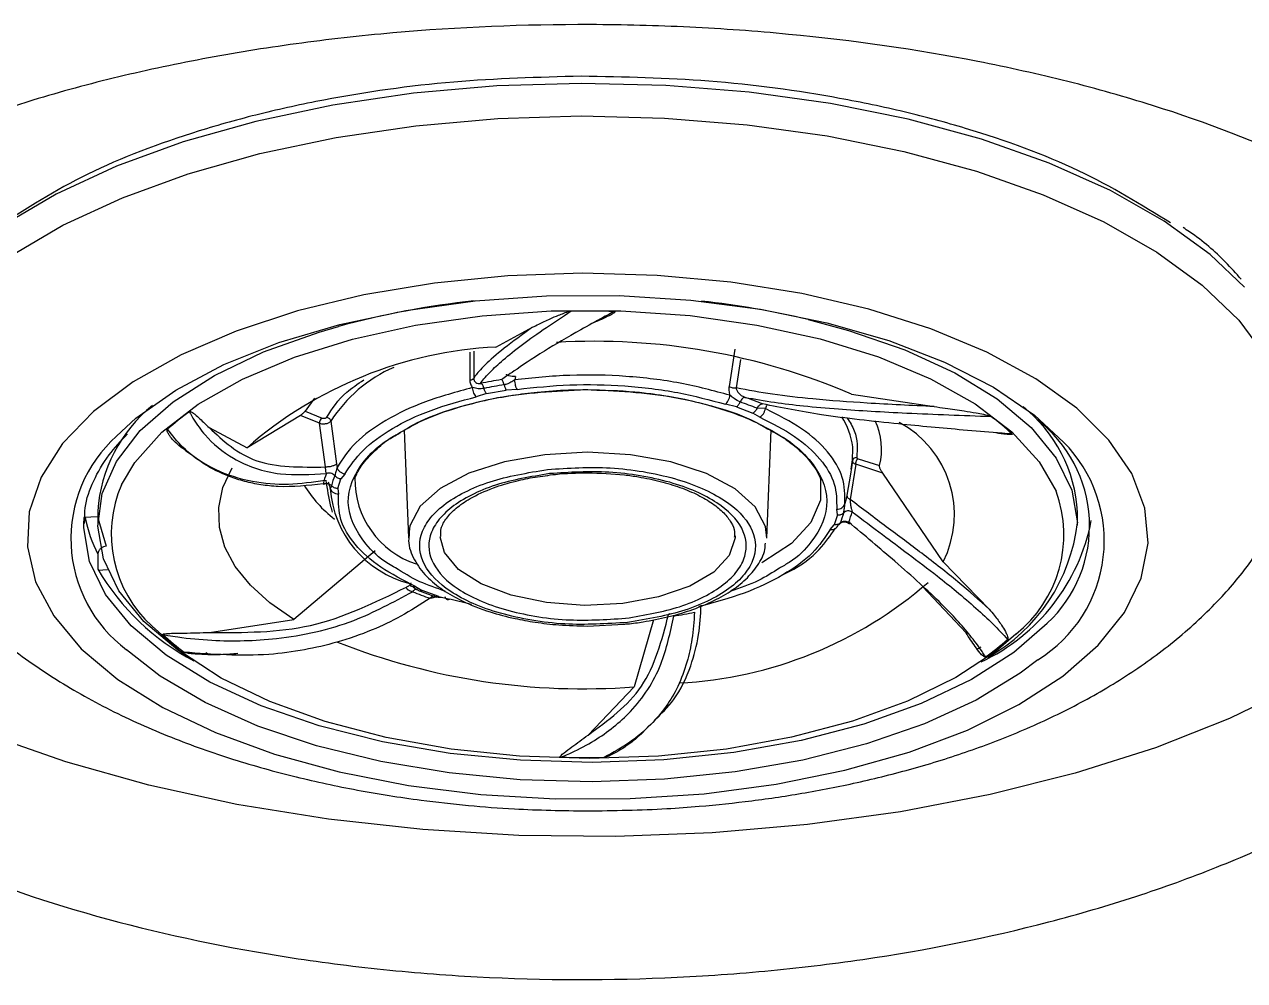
# Model space of a CAD drawing. Header units: inches. Extents: x 2 to 86, y -22 to 129.
# Drawn here: x 41.274 to 42.98, y 76.999 to 78.337 of the extents above; entities that cross this region are included whole.
import ezdxf

# ---------------------------------------------------------------- set-up
doc = ezdxf.new("R2010")
doc.units = ezdxf.units.IN
doc.header["$MEASUREMENT"] = 0
doc.layers.add('BDIM_CYAN', color=4, linetype='Continuous')

# ---------------------------------------------------------------- blocks, each defined once
blk = doc.blocks.new('2026 RHYTHM')
at = {"layer": 'BDIM_CYAN', "color": 3}
for p, q in [((39.56, 76.8998), (39.611, 76.9275)), ((39.8941, 76.8969), (39.886, 76.8446)), ((39.5236, 76.8929), (39.5234, 76.8539)), ((39.5291, 76.8939), (39.5289, 76.8561)), ((39.902, 76.8823), (39.896, 76.8426)), ((39.5873, 76.8588), (39.5863, 76.8539)), ((39.3061, 76.8283), (39.2931, 76.8104)), ((39.5468, 76.8347), (39.5324, 76.8302)), ((39.5468, 76.8347), (39.5743, 76.8397)), ((39.5896, 76.8407), (39.5743, 76.8397)), ((40.0572, 76.834), (40.1728, 76.8166)), ((39.2931, 76.8104), (39.3168, 76.8006)), ((39.8963, 76.8163), (39.8809, 76.8199)), ((39.8963, 76.8163), (39.9193, 76.8076)), ((39.9368, 76.8138), (39.9251, 76.8142)), ((39.9385, 76.818), (39.9368, 76.8138)), ((39.2864, 76.8043), (39.2119, 76.7591)), ((39.3131, 76.7933), (39.2864, 76.8043)), ((39.3215, 76.7321), (39.3131, 76.7933)), ((39.3289, 76.7961), (39.3369, 76.7366)), ((39.9288, 76.8019), (39.9193, 76.8076)), ((39.1587, 76.7873), (39.2119, 76.7591)), ((39.4318, 76.7834), (39.4376, 76.6332)), ((39.9386, 76.6326), (39.9447, 76.7834)), ((40.0566, 76.729), (40.0591, 76.7454)), ((40.0663, 76.7436), (40.0963, 76.734)), ((39.3369, 76.7366), (39.3377, 76.7316)), ((40.0631, 76.736), (40.0553, 76.6867)), ((40.0586, 76.7407), (40.0556, 76.7221)), ((40.1009, 76.7237), (40.0631, 76.736)), ((39.3387, 76.7019), (39.3431, 76.7156)), ((39.3488, 76.7223), (39.3431, 76.7156)), ((40.0556, 76.7221), (40.0508, 76.6926)), ((40.1853, 76.5993), (40.1009, 76.7237)), ((39.3387, 76.7019), (39.3397, 76.6939)), ((40.0376, 76.6651), (40.0365, 76.6732)), ((38.9834, 76.6503), (38.9835, 76.6562)), ((39.0031, 76.6626), (38.9835, 76.6613)), ((38.9835, 76.6604), (38.984, 76.6532)), ((38.984, 76.6532), (38.984, 76.6613)), ((39.0031, 76.6708), (39.003, 76.6524)), ((39.0031, 76.6611), (39.015, 76.6212)), ((40.0376, 76.6651), (40.0331, 76.6514)), ((40.3731, 76.6508), (40.3731, 76.6691)), ((40.0274, 76.6447), (40.0331, 76.6514)), ((39.8943, 76.636), (39.8943, 76.6335)), ((39.0033, 76.61), (39.0032, 76.5892)), ((39.391, 76.6149), (39.2771, 76.5187)), ((39.0038, 76.588), (39.0165, 76.5888)), ((40.1853, 76.5993), (40.2498, 76.5331)), ((39.4474, 76.5651), (39.4569, 76.5595)), ((39.4529, 76.5588), (39.4768, 76.5499)), ((39.48, 76.5508), (39.4569, 76.5595)), ((40.2174, 76.5002), (40.1564, 76.565)), ((39.48, 76.5508), (39.4954, 76.5472)), ((39.5256, 76.5398), (39.4954, 76.5472)), ((39.1593, 76.5007), (39.2771, 76.5187)), ((39.6879, 76.5097), (39.7386, 76.5124)), ((39.7802, 76.5185), (39.7532, 76.4246)), ((39.1588, 76.4696), (39.1542, 76.4722)), ((40.2332, 76.4778), (40.2387, 76.4806)), ((39.6887, 76.3572), (39.7532, 76.4246)), ((39.7651, 76.3605), (39.7735, 76.3694))]:
    blk.add_line(p, q, dxfattribs=at)
at = {"layer": 'BDIM_CYAN', "color": 3, "flags": 128}
for points in [[(39.6791, 77.2687), (39.561, 77.265), (39.4447, 77.2548), (39.3318, 77.2382), (39.2239, 77.2154), (39.1225, 77.1868), (39.0291, 77.1528), (38.9449, 77.1138), (38.8711, 77.0705), (38.8089, 77.0233), (38.76, 76.9743)], [(40.607, 76.9834), (40.5589, 77.0292), (40.4947, 77.0759), (40.4193, 77.1188), (40.3336, 77.1572), (40.2389, 77.1906), (40.1364, 77.2185), (40.0276, 77.2405), (39.9141, 77.2563), (39.7974, 77.2658), (39.6791, 77.2687)], [(38.7352, 76.6418), (38.7249, 76.6617), (38.7065, 76.7159), (38.702, 76.7707), (38.7113, 76.8254), (38.7344, 76.8791), (38.7708, 76.9312), (38.8201, 76.9808), (38.8816, 77.0274), (38.9544, 77.0702), (39.0375, 77.1087), (39.1297, 77.1423), (39.2298, 77.1705), (39.3363, 77.193), (39.4478, 77.2093), (39.5626, 77.2194), (39.6792, 77.2231)], [(39.6792, 77.2231), (39.7959, 77.2202), (39.9111, 77.2109), (40.0232, 77.1953), (40.1306, 77.1735), (40.2318, 77.146), (40.3253, 77.113), (40.4099, 77.0751), (40.4844, 77.0328), (40.5477, 76.9866), (40.5989, 76.9373), (40.6373, 76.8855), (40.6624, 76.8319), (40.6739, 76.7773), (40.6715, 76.7225), (40.6553, 76.6682), (40.6392, 76.6365)], [(39.6809, 77.003), (39.5765, 76.9994), (39.474, 76.9892), (39.3754, 76.9728), (39.2824, 76.9503), (39.1966, 76.9222), (39.1195, 76.889), (39.0526, 76.8512), (38.9971, 76.8096), (38.9539, 76.7649), (38.9237, 76.7179), (38.9073, 76.6694), (38.9047, 76.6203), (38.9162, 76.5714), (38.9414, 76.5237), (38.9799, 76.478), (39.0311, 76.435), (39.094, 76.3957), (39.1675, 76.3606), (39.2502, 76.3304), (39.3408, 76.3057), (39.4376, 76.2868), (39.5389, 76.2742), (39.6428, 76.268), (39.7476, 76.2683), (39.8512, 76.2752), (39.952, 76.2886), (40.0481, 76.3081), (40.1377, 76.3334), (40.2193, 76.3641), (40.2914, 76.3997), (40.3528, 76.4395), (40.4023, 76.4827), (40.439, 76.5287), (40.4624, 76.5766), (40.4719, 76.6255), (40.4674, 76.6746), (40.4491, 76.723), (40.4171, 76.7698), (40.3722, 76.8143), (40.315, 76.8555), (40.2467, 76.8928), (40.1683, 76.9255), (40.0815, 76.953), (39.9876, 76.9749), (39.8883, 76.9906), (39.7855, 77.0001), (39.6809, 77.003)], [(40.6801, 76.4259), (40.5859, 76.3803), (40.4823, 76.3395), (40.3702, 76.3039), (40.2509, 76.2739), (40.1256, 76.2498), (39.9957, 76.2319), (39.8625, 76.2204), (39.7275, 76.2154), (39.5921, 76.2169), (39.4577, 76.2249), (39.3257, 76.2394), (39.1976, 76.2601), (39.0747, 76.287), (38.9582, 76.3196), (38.8496, 76.3576)], [(39.0293, 76.7754), (39.0564, 76.8002), (39.1122, 76.8397), (39.1793, 76.8753), (39.2562, 76.9061), (39.3416, 76.9315), (39.4337, 76.9511), (39.5307, 76.9645), (39.6308, 76.9715), (39.7321, 76.9718), (39.8324, 76.9656), (39.93, 76.9528), (40.0228, 76.9338), (40.1092, 76.9089), (40.1873, 76.8787), (40.2557, 76.8436), (40.3131, 76.8044), (40.3538, 76.7669)], [(39.0362, 76.7073), (39.055, 76.7386), (39.0929, 76.7808), (39.1434, 76.8199), (39.2056, 76.8551), (39.2781, 76.8857), (39.3592, 76.911), (39.4474, 76.9304), (39.5408, 76.9437), (39.6372, 76.9504), (39.7348, 76.9504), (39.8314, 76.9438), (39.9249, 76.9307), (40.0133, 76.9113), (40.0948, 76.8861), (40.1677, 76.8556), (40.2303, 76.8204), (40.2814, 76.7814), (40.3198, 76.7393), (40.3435, 76.6982)], [(39.9967, 76.9383), (40.0532, 76.9232), (40.1319, 76.896), (40.2017, 76.8638), (40.261, 76.8273), (40.3086, 76.7872), (40.3436, 76.7444), (40.3652, 76.6996), (40.3731, 76.6539)], [(39.1316, 76.4647), (39.1152, 76.4759), (39.0676, 76.516), (39.0326, 76.5589), (39.0109, 76.6036), (39.0031, 76.6493), (39.0092, 76.6951), (39.0291, 76.74), (39.0624, 76.783), (39.1084, 76.8234), (39.1663, 76.8603), (39.2348, 76.893), (39.3125, 76.9207), (39.3396, 76.9286)], [(39.5873, 76.8588), (39.5849, 76.8588), (39.5825, 76.8589), (39.5802, 76.8592), (39.5781, 76.8596), (39.5765, 76.8601), (39.5754, 76.8607), (39.5748, 76.8613), (39.5749, 76.8619)], [(40.0586, 76.7407), (40.059, 76.7594), (40.0589, 76.7605)], [(39.9386, 76.6326), (39.9368, 76.649), (39.9224, 76.6765), (39.8943, 76.7017), (39.8543, 76.7229), (39.8046, 76.7391), (39.7481, 76.7492), (39.6882, 76.7527), (39.6282, 76.7493), (39.5717, 76.7393), (39.522, 76.7233), (39.4819, 76.7021), (39.4539, 76.6771), (39.4394, 76.6496), (39.4376, 76.6332)], [(39.2771, 76.5187), (39.2438, 76.5419), (39.2165, 76.5668), (39.1954, 76.5929), (39.1809, 76.62), (39.1731, 76.6477), (39.1722, 76.6756), (39.1781, 76.7034), (39.1909, 76.7307)], [(40.0138, 76.7159), (40.0139, 76.6859), (40.0003, 76.6545), (39.9731, 76.6251), (39.9333, 76.599), (39.9317, 76.5981)], [(40.331, 76.5134), (40.2844, 76.4727), (40.2249, 76.4347), (40.1544, 76.4011), (40.0745, 76.3726), (39.9867, 76.3497), (39.8928, 76.3329), (39.7947, 76.3225), (39.6945, 76.3188), (39.5942, 76.3219), (39.4957, 76.3316), (39.4012, 76.3477), (39.3125, 76.37), (39.2315, 76.398), (39.1597, 76.4311), (39.0987, 76.4687), (39.0497, 76.5099), (39.0137, 76.554), (38.9915, 76.6001), (38.9834, 76.6471), (38.9834, 76.6503)], [(39.8943, 76.6335), (39.8943, 76.6332), (39.8861, 76.6082), (39.8645, 76.5851), (39.8309, 76.5654), (39.7875, 76.5505), (39.7373, 76.5414), (39.6838, 76.5386), (39.6306, 76.5425), (39.5813, 76.5527), (39.5393, 76.5685), (39.5074, 76.5889), (39.4878, 76.6124), (39.4818, 76.6346)], [(39.6901, 76.3243), (39.5928, 76.3275), (39.4975, 76.3374), (39.4063, 76.3537), (39.3211, 76.3761), (39.2437, 76.404), (39.1758, 76.4369), (39.1188, 76.4741), (39.079, 76.5093)], [(40.2872, 76.4984), (40.2595, 76.4747), (40.203, 76.4375), (40.1355, 76.4045), (40.0585, 76.3765), (39.9735, 76.354), (39.8825, 76.3376), (39.7874, 76.3276), (39.6901, 76.3243)], [(39.6947, 76.2917), (39.5936, 76.2947), (39.4944, 76.3042), (39.399, 76.3201), (39.3092, 76.3421), (39.2268, 76.3698), (39.1533, 76.4025), (39.0903, 76.4397), (39.0433, 76.4765)], [(40.318, 76.4626), (40.2933, 76.4438), (40.2317, 76.4061), (40.1595, 76.3729), (40.0782, 76.3447), (39.9892, 76.3221), (39.8944, 76.3056), (39.7956, 76.2953), (39.6947, 76.2917)]]:
    blk.add_lwpolyline(points, dxfattribs=at)
at = {"layer": 'BDIM_CYAN', "color": 3}
for centre, radius, start, end in [((39.661, 75.7449), 1.2266, 96.1637, 105.1906), ((39.708, 75.7118), 1.26, 76.7519, 83.6384), ((39.6868, 75.5328), 1.4173, 88.4494, 90.8918), ((39.5885, 76.3282), 0.5723, 92.8612, 131.1523), ((39.6976, 75.9961), 0.9118, 66.7725, 93.3425), ((39.4977, 76.6876), 0.2007, 113.6605, 147.2695), ((39.6736, 76.1893), 0.6734, 99.051, 101.5705), ((39.6741, 76.203), 0.6522, 99.051, 101.5705), ((39.7585, 76.3948), 0.4598, 67.7247, 70.9741), ((39.2095, 76.6571), 0.2069, 128.9389, 176.2112), ((39.3568, 76.4932), 0.3883, 125.5081, 131.2996), ((39.7563, 76.4021), 0.4453, 67.7247, 70.9741), ((40.1725, 76.6589), 0.2009, 2.9083, 51.6713), ((39.3221, 76.7933), 0.00902, 125.7756, 180.2244), ((39.9621, 76.7485), 0.0975, 7.0655, 33.4369), ((40.0053, 76.7568), 0.0939, 345.962, 25.198), ((40.0546, 76.6654), 0.1465, 333.1481, 61.8493), ((40.0303, 76.5064), 0.3703, 47.2106, 53.189), ((40.2031, 76.6499), 0.187, 313.1495, 52.721), ((39.159, 76.6317), 0.1935, 132.0647, 233.3079), ((40.215, 76.6289), 0.1957, 301.7494, 44.8365), ((40.064, 76.7398), 0.0055, 85.0851, 167.1981), ((39.1961, 76.6383), 0.1742, 156.6418, 227.7568), ((39.4079, 76.6873), 0.0921, 157.1688, 166.6622), ((39.4167, 76.6853), 0.0892, 157.1688, 166.6622), ((39.487, 76.7148), 0.1244, 178.9693, 251.9396), ((39.4373, 76.7948), 0.1702, 211.1355, 232.7502), ((39.4753, 76.7122), 0.1474, 183.8813, 255.9452), ((40.1767, 76.6373), 0.1775, 308.491, 20.0518), ((39.1607, 76.6926), 0.1778, 190.09, 207.6693), ((39.9595, 76.6887), 0.0892, 337.1688, 346.6621), ((39.9683, 76.6908), 0.0922, 337.1699, 346.6617), ((40.1213, 76.7097), 0.2763, 295.0566, 349.0341), ((40.1271, 76.682), 0.2476, 299.1983, 353.485), ((39.2971, 76.7618), 0.3408, 210.4235, 242.0452), ((39.7877, 77.0017), 0.5723, 272.8612, 311.1523), ((39.6177, 76.9833), 0.4599, 247.7248, 250.9741), ((39.7026, 77.1888), 0.6735, 279.051, 281.5705), ((39.3458, 76.7694), 0.3703, 227.2106, 233.189), ((39.6816, 77.3575), 0.9356, 248.4915, 274.3929), ((40.0193, 76.7826), 0.3883, 305.5081, 311.3001), ((39.6894, 77.7431), 1.4173, 268.4494, 270.892)]:
    blk.add_arc(centre, radius, start, end, dxfattribs=at)
for points, knots in [([(40.6907, 77.1554), (40.6253, 77.1864), (40.5543, 77.2138), (40.4399, 77.2498), (40.4005, 77.261), (40.3188, 77.2815), (40.2765, 77.2909), (40.1481, 77.316), (40.0599, 77.3286), (39.9464, 77.3394), (39.9235, 77.3414), (39.8775, 77.3447), (39.8542, 77.3461), (39.7845, 77.3495), (39.7381, 77.3507), (39.5994, 77.3511), (39.5074, 77.3473), (39.393, 77.3372), (39.3701, 77.3349), (39.3249, 77.3298), (39.3025, 77.327), (39.236, 77.3179), (39.1925, 77.3109), (39.1073, 77.2948), (39.0656, 77.2858), (39.0043, 77.2709), (38.9841, 77.2656), (38.9441, 77.2546), (38.9244, 77.2488), (38.8279, 77.2191), (38.7564, 77.1919), (38.6907, 77.1612)], [0, 0, 0, 0, 0.125, 0.125, 0.1875, 0.1875, 0.25, 0.25, 0.375, 0.375, 0.40625, 0.40625, 0.4375, 0.4375, 0.5, 0.5, 0.625, 0.625, 0.65625, 0.65625, 0.6875, 0.6875, 0.75, 0.75, 0.8125, 0.8125, 0.84375, 0.84375, 0.875, 0.875, 1, 1, 1, 1]), ([(39.6793, 77.2787), (39.6196, 77.2771), (39.4966, 77.2736), (39.3462, 77.2519), (39.2289, 77.2265), (39.1146, 77.1944), (38.9827, 77.1446), (38.9032, 77.0935), (38.8635, 77.0679)], [0, 0, 0, 0, 0.1845, 0.380051, 0.482011, 0.583993, 0.791997, 1, 1, 1, 1]), ([(40.5033, 77.0734), (40.4626, 77.0987), (40.3811, 77.1493), (40.2473, 77.1982), (40.1318, 77.2295), (40.0135, 77.2541), (39.8622, 77.2748), (39.7391, 77.2775), (39.6793, 77.2787)], [0, 0, 0, 0, 0.2080034, 0.4160067, 0.5179673, 0.6199492, 0.8155003, 1, 1, 1, 1]), ([(40.6023, 76.9947), (40.5951, 77.0027), (40.5745, 77.0259), (40.5467, 77.05), (40.524, 77.065), (40.5211, 77.0669)], [0, 0, 0, 0, 0.318246, 0.912905, 1, 1, 1, 1]), ([(39.5385, 76.849), (39.5396, 76.8508), (39.5418, 76.8542), (39.5519, 76.8655), (39.5691, 76.8815), (39.5957, 76.9028), (39.6279, 76.9259), (39.6531, 76.9423), (39.6647, 76.9499)], [0, 0, 0, 0, 0.154219, 0.301464, 0.47799, 0.661716, 0.843633, 1, 1, 1, 1]), ([(39.7251, 76.9495), (39.7245, 76.9492), (39.7228, 76.9483), (39.7178, 76.9456), (39.7024, 76.9373), (39.6688, 76.9188), (39.622, 76.8913), (39.5833, 76.8649), (39.5725, 76.8576), (39.5677, 76.8543)], [0, 0, 0, 0, 0.007324, 0.019564, 0.058649, 0.192116, 0.441769, 0.746986, 1, 1, 1, 1]), ([(39.611, 76.9275), (39.6139, 76.929), (39.6216, 76.9329), (39.6337, 76.9386), (39.6457, 76.9439), (39.6549, 76.9472), (39.6604, 76.9495), (39.6643, 76.9499), (39.6647, 76.9499)], [0, 0, 0, 0, 0.191782, 0.518998, 0.728969, 0.85611, 0.98384, 1, 1, 1, 1]), ([(39.7251, 76.9495), (39.7252, 76.9495), (39.7255, 76.9495), (39.7258, 76.9495), (39.7261, 76.9493), (39.7262, 76.9492), (39.7262, 76.9488), (39.7248, 76.9473), (39.716, 76.9422), (39.7057, 76.9376), (39.6973, 76.9343), (39.6965, 76.9339)], [0, 0, 0, 0, 0.006975, 0.014019, 0.020396, 0.027366, 0.039282, 0.076497, 0.247628, 0.926482, 1, 1, 1, 1]), ([(39.611, 76.9275), (39.597, 76.9174), (39.5692, 76.8974), (39.5472, 76.8776), (39.5359, 76.8658), (39.5305, 76.8592), (39.5294, 76.8571), (39.5289, 76.8561)], [0, 0, 0, 0, 0.2845986, 0.5654269, 0.7135225, 0.8579325, 1, 1, 1, 1]), ([(38.3285, 76.5345), (38.3399, 76.5129), (38.3536, 76.4914), (38.3776, 76.4595), (38.3862, 76.4488), (38.4043, 76.4279), (38.4139, 76.4176), (38.4643, 76.3666), (38.5126, 76.3278), (38.5829, 76.2821), (38.5975, 76.2731), (38.6276, 76.2553), (38.6432, 76.2466), (38.691, 76.2211), (38.7243, 76.205), (38.8288, 76.1592), (38.9044, 76.132), (39.0679, 76.0849), (39.1532, 76.0658), (39.2859, 76.0436), (39.3309, 76.0373), (39.3997, 76.0295), (39.4229, 76.0272), (39.4695, 76.0232), (39.4928, 76.0215), (39.6092, 76.0145), (39.7025, 76.0137), (39.8194, 76.0186), (39.8428, 76.0199), (39.8895, 76.023), (39.913, 76.0249), (39.9825, 76.0314), (40.0281, 76.0369), (40.1627, 76.0565), (40.2495, 76.074), (40.3751, 76.1068), (40.4156, 76.1187), (40.4937, 76.1441), (40.5313, 76.1578), (40.6038, 76.1867), (40.6386, 76.202), (40.6886, 76.2263), (40.705, 76.2346), (40.7368, 76.2516), (40.7522, 76.2603), (40.8267, 76.3042), (40.8786, 76.3416), (40.9339, 76.391), (40.9444, 76.401), (40.9646, 76.4214), (40.9742, 76.4317), (41.0012, 76.4628), (41.017, 76.4838), (41.0575, 76.5473), (41.0756, 76.5905), (41.0869, 76.6456), (41.0886, 76.6566), (41.0908, 76.6787), (41.0913, 76.6897), (41.091, 76.7225), (41.0885, 76.7443), (41.079, 76.7875), (41.0719, 76.809), (41.0531, 76.8518), (41.0413, 76.8731), (41.0272, 76.8941)], [0, 0, 0, 0, 0.03125, 0.03125, 0.046875, 0.046875, 0.0625, 0.0625, 0.125, 0.125, 0.140625, 0.140625, 0.15625, 0.15625, 0.1875, 0.1875, 0.25, 0.25, 0.3125, 0.3125, 0.34375, 0.34375, 0.359375, 0.359375, 0.375, 0.375, 0.4375, 0.4375, 0.453125, 0.453125, 0.46875, 0.46875, 0.5, 0.5, 0.5625, 0.5625, 0.59375, 0.59375, 0.625, 0.625, 0.65625, 0.65625, 0.671875, 0.671875, 0.6875, 0.6875, 0.75, 0.75, 0.765625, 0.765625, 0.78125, 0.78125, 0.8125, 0.8125, 0.875, 0.875, 0.890625, 0.890625, 0.90625, 0.90625, 0.9375, 0.9375, 0.96875, 0.96875, 1, 1, 1, 1]), ([(39.8872, 76.8324), (39.8645, 76.8385), (39.819, 76.8509), (39.7422, 76.8599), (39.6631, 76.862), (39.6119, 76.8566), (39.5863, 76.8539)], [0, 0, 0, 0, 0.25, 0.5, 0.75, 1, 1, 1, 1]), ([(39.3232, 76.8016), (39.3309, 76.8137), (39.3428, 76.8324), (39.3666, 76.8482), (39.375, 76.8539)], [0, 0, 0, 0, 0.645769, 1, 1, 1, 1]), ([(39.5234, 76.8539), (39.5241, 76.854), (39.5257, 76.8542), (39.5274, 76.8548), (39.5286, 76.8554), (39.5288, 76.8559), (39.5289, 76.8561)], [0, 0, 0, 0, 0.245337, 0.5, 0.754663, 1, 1, 1, 1]), ([(39.5234, 76.8539), (39.5235, 76.852), (39.5239, 76.848), (39.5261, 76.8448), (39.5273, 76.8431)], [0, 0, 0, 0, 0.4591041, 1, 1, 1, 1]), ([(39.5289, 76.8561), (39.5289, 76.8555), (39.529, 76.8542), (39.5299, 76.852), (39.5318, 76.85), (39.5349, 76.8486), (39.5373, 76.8489), (39.5385, 76.849)], [0, 0, 0, 0, 0.111418, 0.230072, 0.482003, 0.743082, 1, 1, 1, 1]), ([(39.5863, 76.8539), (39.5844, 76.8528), (39.5812, 76.8508), (39.5763, 76.8482), (39.5731, 76.8475), (39.5715, 76.8471)], [0, 0, 0, 0, 0.40286, 0.687897, 1, 1, 1, 1]), ([(39.5896, 76.8407), (39.614, 76.8433), (39.6636, 76.8486), (39.7404, 76.8466), (39.8151, 76.8377), (39.8591, 76.8258), (39.8809, 76.8199)], [0, 0, 0, 0, 0.247011, 0.5, 0.752989, 1, 1, 1, 1]), ([(39.886, 76.8446), (39.8858, 76.8427), (39.8853, 76.8387), (39.8865, 76.8346), (39.8872, 76.8324)], [0, 0, 0, 0, 0.459354, 1, 1, 1, 1]), ([(39.886, 76.8446), (39.8868, 76.8443), (39.8883, 76.8437), (39.891, 76.843), (39.8936, 76.8426), (39.8952, 76.8426), (39.896, 76.8426)], [0, 0, 0, 0, 0.245337, 0.5, 0.754663, 1, 1, 1, 1]), ([(39.5273, 76.8431), (39.5046, 76.8369), (39.4592, 76.8246), (39.4042, 76.798), (39.3609, 76.7669), (39.3454, 76.7434), (39.3377, 76.7316)], [0, 0, 0, 0, 0.25, 0.5, 0.75, 1, 1, 1, 1]), ([(39.3488, 76.7223), (39.3562, 76.7336), (39.3712, 76.7563), (39.4132, 76.7866), (39.4667, 76.8125), (39.5107, 76.8244), (39.5324, 76.8302)], [0, 0, 0, 0, 0.2470114, 0.5, 0.7529886, 1, 1, 1, 1]), ([(39.4228, 76.7781), (39.4313, 76.7835), (39.4535, 76.7975), (39.5011, 76.8149), (39.5782, 76.8349), (39.643, 76.8383), (39.6851, 76.8405)], [0, 0, 0, 0, 0.1400565, 0.3664613, 0.5881613, 1, 1, 1, 1]), ([(39.4228, 76.7785), (39.4325, 76.7842), (39.4547, 76.7973), (39.4966, 76.813), (39.541, 76.825), (39.5811, 76.8325), (39.6201, 76.8375), (39.6555, 76.84), (39.6793, 76.8403), (39.6883, 76.8403)], [0, 0, 0, 0, 0.152333, 0.348805, 0.51859, 0.651612, 0.768699, 0.91203, 1, 1, 1, 1]), ([(39.5433, 76.842), (39.5405, 76.8417), (39.535, 76.8412), (39.5299, 76.8425), (39.5273, 76.8431)], [0, 0, 0, 0, 0.4907456, 1, 1, 1, 1]), ([(39.6851, 76.8405), (39.7273, 76.8386), (39.7923, 76.8356), (39.8699, 76.816), (39.9129, 76.8014), (39.9315, 76.7904), (39.9358, 76.7878)], [0, 0, 0, 0, 0.4438765, 0.6828229, 0.9268402, 1, 1, 1, 1]), ([(39.6883, 76.8403), (39.7105, 76.8398), (39.7414, 76.8389), (39.785, 76.8338), (39.8199, 76.828), (39.8581, 76.8189), (39.8931, 76.8076), (39.9192, 76.7972), (39.9321, 76.7902), (39.9357, 76.7882)], [0, 0, 0, 0, 0.237618, 0.330774, 0.482518, 0.633722, 0.78847, 0.939135, 1, 1, 1, 1]), ([(39.9015, 76.8231), (39.8987, 76.8245), (39.8937, 76.8269), (39.8892, 76.8307), (39.8872, 76.8324)], [0, 0, 0, 0, 0.571403, 1, 1, 1, 1]), ([(40.1728, 76.8166), (40.1413, 76.8181), (40.0835, 76.8208), (40.0077, 76.8265), (39.9464, 76.8331), (39.9126, 76.8395), (39.896, 76.8426)], [0, 0, 0, 0, 0.317509, 0.583481, 0.794833, 1, 1, 1, 1]), ([(39.896, 76.8426), (39.8961, 76.8419), (39.8962, 76.8406), (39.8974, 76.8379), (39.8999, 76.8346), (39.9038, 76.8314), (39.9069, 76.8302), (39.9084, 76.8295)], [0, 0, 0, 0, 0.111469, 0.230184, 0.482261, 0.743373, 1, 1, 1, 1]), ([(39.9084, 76.8295), (39.9219, 76.8271), (39.9479, 76.8224), (39.9918, 76.8173), (40.0371, 76.8132), (40.0856, 76.8101), (40.1569, 76.8063), (40.2129, 76.8043), (40.2522, 76.8029)], [0, 0, 0, 0, 0.135552, 0.260798, 0.405842, 0.535564, 0.673856, 1, 1, 1, 1]), ([(39.1313, 76.8093), (39.1314, 76.8094), (39.1315, 76.8095), (39.1318, 76.8096), (39.1322, 76.8096), (39.1326, 76.8096), (39.1335, 76.8094), (39.136, 76.8083), (39.1429, 76.8026), (39.1503, 76.7952), (39.1566, 76.7893), (39.1587, 76.7873)], [0, 0, 0, 0, 0.0055006, 0.0110552, 0.016084, 0.0215799, 0.030977, 0.0603237, 0.1952739, 0.7306037, 1, 1, 1, 1]), ([(39.1313, 76.8093), (39.1315, 76.8089), (39.1322, 76.8077), (39.134, 76.8042), (39.1403, 76.7933), (39.1571, 76.7702), (39.1938, 76.7399), (39.2523, 76.7188), (39.3009, 76.7217), (39.323, 76.723)], [0, 0, 0, 0, 0.007325, 0.019566, 0.05865, 0.192116, 0.441769, 0.746986, 1, 1, 1, 1]), ([(39.2931, 76.8104), (39.2929, 76.8101), (39.2926, 76.8097), (39.2918, 76.8088), (39.2909, 76.8078), (39.2897, 76.8068), (39.2881, 76.8054), (39.287, 76.8047), (39.2864, 76.8043)], [0, 0, 0, 0, 0.1276152, 0.2559776, 0.3742902, 0.4942334, 0.6893593, 1, 1, 1, 1]), ([(39.9251, 76.8142), (39.9257, 76.8152), (39.9268, 76.8171), (39.9289, 76.8192), (39.931, 76.8203), (39.9323, 76.8203), (39.9328, 76.8203)], [0, 0, 0, 0, 0.266689, 0.531115, 0.778754, 1, 1, 1, 1]), ([(40.2819, 76.7782), (40.281, 76.7782), (40.2787, 76.7784), (40.2719, 76.7789), (40.2501, 76.7807), (40.1998, 76.7849), (40.1163, 76.7927), (40.019, 76.8033), (39.9597, 76.815), (39.9328, 76.8203)], [0, 0, 0, 0, 0.007325, 0.019566, 0.058651, 0.192116, 0.441769, 0.746986, 1, 1, 1, 1]), ([(40.048, 76.6808), (40.048, 76.6931), (40.0479, 76.7178), (40.0261, 76.7535), (39.9903, 76.7867), (39.9546, 76.8048), (39.9368, 76.8138)], [0, 0, 0, 0, 0.25, 0.5, 0.75, 1, 1, 1, 1]), ([(40.1728, 76.8166), (40.178, 76.8159), (40.1921, 76.8139), (40.2118, 76.811), (40.2296, 76.8081), (40.2404, 76.8061), (40.2467, 76.8047), (40.25, 76.8038), (40.2516, 76.8033), (40.2521, 76.803), (40.2522, 76.8029)], [0, 0, 0, 0, 0.191797, 0.519572, 0.729704, 0.856737, 0.930022, 0.970712, 0.992634, 1, 1, 1, 1]), ([(39.3131, 76.7933), (39.314, 76.793), (39.3156, 76.7926), (39.3182, 76.7925), (39.3206, 76.7926), (39.3227, 76.7929), (39.3248, 76.7934), (39.3266, 76.7942), (39.3281, 76.7951), (39.3286, 76.7958), (39.3289, 76.7961)], [0, 0, 0, 0, 0.156145, 0.293104, 0.410773, 0.509038, 0.632748, 0.755842, 0.878271, 1, 1, 1, 1]), ([(39.3168, 76.8006), (39.3171, 76.8005), (39.3176, 76.8004), (39.3186, 76.8002), (39.3196, 76.8002), (39.3206, 76.8003), (39.3216, 76.8005), (39.3223, 76.8008), (39.3229, 76.8012), (39.3231, 76.8014), (39.3232, 76.8016)], [0, 0, 0, 0, 0.121775, 0.245594, 0.376257, 0.509473, 0.637578, 0.768745, 0.883895, 1, 1, 1, 1]), ([(39.9288, 76.8019), (39.9459, 76.7932), (39.9805, 76.7757), (40.0153, 76.7435), (40.0365, 76.7088), (40.0365, 76.6849), (40.0365, 76.6732)], [0, 0, 0, 0, 0.247011, 0.5, 0.752989, 1, 1, 1, 1]), ([(40.0509, 76.801), (40.0548, 76.7949), (40.0664, 76.7768), (40.0652, 76.7579), (40.0645, 76.7453)], [0, 0, 0, 0, 0.33511, 1, 1, 1, 1]), ([(38.9849, 76.6557), (38.9848, 76.6621), (38.9847, 76.6812), (38.9961, 76.7123), (39.0154, 76.7471), (39.0355, 76.7685), (39.0446, 76.7783)], [0, 0, 0, 0, 0.156861, 0.464046, 0.756426, 1, 1, 1, 1]), ([(39.1264, 76.7549), (39.124, 76.7565), (39.1176, 76.7609), (39.1101, 76.7678), (39.1041, 76.7747), (39.1014, 76.7798), (39.0993, 76.783), (39.1004, 76.7848), (39.1006, 76.7849)], [0, 0, 0, 0, 0.191797, 0.519052, 0.729035, 0.856173, 0.983899, 1, 1, 1, 1]), ([(39.3182, 76.7085), (39.2969, 76.7062), (39.267, 76.7029), (39.2312, 76.7069), (39.2084, 76.7116), (39.1808, 76.7204), (39.1509, 76.7356), (39.122, 76.7581), (39.1075, 76.7763), (39.1006, 76.7849)], [0, 0, 0, 0, 0.229238, 0.322198, 0.414546, 0.50635, 0.67863, 0.847274, 1, 1, 1, 1]), ([(39.1587, 76.7873), (39.1786, 76.7687), (39.2189, 76.7313), (39.2871, 76.7318), (39.3215, 76.7321)], [0, 0, 0, 0, 0.495173, 1, 1, 1, 1]), ([(39.4193, 76.5912), (39.416, 76.593), (39.3981, 76.6029), (39.368, 76.6327), (39.3447, 76.6823), (39.3658, 76.7323), (39.397, 76.7637), (39.4171, 76.775), (39.4228, 76.7781)], [0, 0, 0, 0, 0.035115, 0.193169, 0.486778, 0.780386, 0.938441, 1, 1, 1, 1]), ([(39.3622, 76.7151), (39.3621, 76.715), (39.362, 76.7145), (39.3654, 76.7238), (39.3746, 76.7385), (39.3923, 76.7572), (39.409, 76.7711), (39.4208, 76.7774), (39.4228, 76.7785)], [0, 0, 0, 0, 0.030196, 0.17962, 0.392437, 0.6851, 0.946361, 1, 1, 1, 1]), ([(39.9357, 76.7882), (39.9406, 76.7857), (39.9525, 76.7796), (39.9698, 76.7679), (39.9875, 76.7534), (40.0009, 76.7385), (40.0093, 76.7255), (40.0132, 76.7175), (40.0145, 76.7129), (40.0143, 76.7138), (40.0143, 76.7139)], [0, 0, 0, 0, 0.108327, 0.263626, 0.456093, 0.651176, 0.794471, 0.911096, 0.99706, 1, 1, 1, 1]), ([(39.9358, 76.7878), (39.9465, 76.7822), (39.9722, 76.7686), (40.0088, 76.7346), (40.0313, 76.6846), (40.0103, 76.6348), (39.9801, 76.6039), (39.961, 76.5932), (39.9564, 76.5906)], [0, 0, 0, 0, 0.1059265, 0.254066, 0.529256, 0.804446, 0.9525856, 1, 1, 1, 1]), ([(40.2819, 76.7782), (40.2819, 76.7781), (40.282, 76.778), (40.2821, 76.7778), (40.2819, 76.7777), (40.2816, 76.7776), (40.2807, 76.7774), (40.2769, 76.7773), (40.2682, 76.7782), (40.2604, 76.7795), (40.2555, 76.7803)], [0, 0, 0, 0, 0.013226, 0.026583, 0.038674, 0.05189, 0.074485, 0.14505, 0.469543, 1, 1, 1, 1]), ([(39.1264, 76.7549), (39.1393, 76.7456), (39.166, 76.7264), (39.2158, 76.7112), (39.2686, 76.7062), (39.3037, 76.7112), (39.321, 76.7137)], [0, 0, 0, 0, 0.262316, 0.539411, 0.773759, 1, 1, 1, 1]), ([(40.0591, 76.7425), (40.059, 76.7419), (40.0586, 76.7407), (40.0587, 76.7394), (40.0588, 76.7388)], [0, 0, 0, 0, 0.501647, 1, 1, 1, 1]), ([(40.0631, 76.736), (40.0632, 76.7367), (40.0632, 76.7378), (40.0637, 76.7394), (40.0641, 76.7405), (40.0646, 76.7416), (40.0653, 76.7427), (40.0659, 76.7432), (40.0663, 76.7436)], [0, 0, 0, 0, 0.250263, 0.382232, 0.514843, 0.645287, 0.771015, 1, 1, 1, 1]), ([(40.0645, 76.7453), (40.0645, 76.7451), (40.0645, 76.7448), (40.0648, 76.7443), (40.0654, 76.7439), (40.066, 76.7437), (40.0663, 76.7436)], [0, 0, 0, 0, 0.244775, 0.492429, 0.744714, 1, 1, 1, 1]), ([(39.3369, 76.7366), (39.3367, 76.7363), (39.3362, 76.7357), (39.3348, 76.7348), (39.3329, 76.7339), (39.3306, 76.7331), (39.328, 76.7325), (39.3255, 76.7322), (39.3233, 76.732), (39.3221, 76.7321), (39.3215, 76.7321)], [0, 0, 0, 0, 0.112211, 0.235183, 0.366441, 0.502102, 0.637431, 0.767756, 0.88937, 1, 1, 1, 1]), ([(39.323, 76.723), (39.3228, 76.7235), (39.3225, 76.7243), (39.3221, 76.7262), (39.3219, 76.728), (39.3217, 76.7294), (39.3216, 76.7308), (39.3215, 76.7317), (39.3215, 76.7321)], [0, 0, 0, 0, 0.2775578, 0.5325236, 0.6518255, 0.7672317, 0.8821311, 1, 1, 1, 1]), ([(39.3377, 76.7316), (39.3375, 76.7307), (39.3372, 76.7294), (39.3367, 76.7272), (39.3361, 76.725), (39.3353, 76.7221), (39.3348, 76.7207), (39.3345, 76.7199)], [0, 0, 0, 0, 0.224307, 0.303573, 0.473827, 0.745729, 1, 1, 1, 1]), ([(39.7441, 76.5147), (39.7147, 76.5128), (39.6694, 76.51), (39.6094, 76.5172), (39.5656, 76.5269), (39.527, 76.5406), (39.4864, 76.5624), (39.4546, 76.595), (39.4506, 76.6307), (39.4651, 76.6588), (39.4857, 76.6793), (39.515, 76.6973), (39.5611, 76.7167), (39.604, 76.724), (39.632, 76.7287)], [0, 0, 0, 0, 0.119728, 0.18418, 0.25, 0.31582, 0.380272, 0.5, 0.619728, 0.68418, 0.75, 0.81582, 0.880272, 1, 1, 1, 1]), ([(39.6289, 76.7199), (39.6336, 76.7206), (39.6528, 76.7234), (39.673, 76.7237), (39.6882, 76.724)], [0, 0, 0, 0, 0.247555, 1, 1, 1, 1]), ([(39.632, 76.7287), (39.6614, 76.7306), (39.7066, 76.7334), (39.7667, 76.7262), (39.8105, 76.7165), (39.8491, 76.7028), (39.8897, 76.681), (39.9215, 76.6484), (39.9255, 76.6127), (39.911, 76.5846), (39.8904, 76.5641), (39.8611, 76.5461), (39.815, 76.5266), (39.7721, 76.5194), (39.7441, 76.5147)], [0, 0, 0, 0, 0.119728, 0.18418, 0.25, 0.31582, 0.380272, 0.5, 0.619728, 0.68418, 0.75, 0.81582, 0.880272, 1, 1, 1, 1]), ([(39.7411, 76.5205), (39.7675, 76.525), (39.8081, 76.5318), (39.8517, 76.5502), (39.8793, 76.5672), (39.8988, 76.5866), (39.9125, 76.6132), (39.9088, 76.647), (39.8787, 76.6778), (39.8403, 76.6983), (39.8038, 76.7113), (39.7624, 76.7205), (39.7056, 76.7273), (39.6628, 76.7246), (39.635, 76.7229)], [0, 0, 0, 0, 0.119728, 0.18418, 0.25, 0.31582, 0.380272, 0.5, 0.619728, 0.68418, 0.75, 0.81582, 0.880272, 1, 1, 1, 1]), ([(39.6882, 76.724), (39.7055, 76.7234), (39.7297, 76.7227), (39.7634, 76.7178), (39.79, 76.7123), (39.8182, 76.7037), (39.8431, 76.6932), (39.8637, 76.681), (39.8795, 76.6679), (39.8896, 76.6543), (39.8945, 76.6432), (39.8936, 76.6365), (39.8933, 76.6341)], [0, 0, 0, 0, 0.15419, 0.215314, 0.314621, 0.41383, 0.516258, 0.618804, 0.721117, 0.824986, 0.936999, 1, 1, 1, 1]), ([(40.0586, 76.7407), (40.0586, 76.7403), (40.0586, 76.7394), (40.0595, 76.7381), (40.061, 76.7369), (40.0624, 76.7363), (40.0631, 76.736)], [0, 0, 0, 0, 0.245118, 0.499544, 0.75421, 1, 1, 1, 1]), ([(40.1009, 76.7237), (40.1, 76.725), (40.0981, 76.7277), (40.0967, 76.7311), (40.0962, 76.7331), (40.0963, 76.7338), (40.0963, 76.734)], [0, 0, 0, 0, 0.3557567, 0.7229201, 0.9162696, 1, 1, 1, 1]), ([(39.3201, 76.7084), (39.3198, 76.7081), (39.3193, 76.7074), (39.3186, 76.7082), (39.3182, 76.7085)], [0, 0, 0, 0, 0.504331, 1, 1, 1, 1]), ([(39.322, 76.7136), (39.3239, 76.7013), (39.3262, 76.6862), (39.3302, 76.6715), (39.3309, 76.6687)], [0, 0, 0, 0, 0.813222, 1, 1, 1, 1]), ([(39.3345, 76.7199), (39.3336, 76.7207), (39.332, 76.7222), (39.3288, 76.7234), (39.3257, 76.7237), (39.3238, 76.7233), (39.323, 76.723)], [0, 0, 0, 0, 0.266689, 0.531115, 0.778754, 1, 1, 1, 1]), ([(39.3255, 76.7112), (39.3259, 76.7095), (39.3267, 76.7058), (39.3277, 76.7035), (39.3282, 76.7022)], [0, 0, 0, 0, 0.459352, 1, 1, 1, 1]), ([(39.3345, 76.7199), (39.3351, 76.7194), (39.3363, 76.7182), (39.3385, 76.7169), (39.3408, 76.716), (39.3424, 76.7157), (39.3431, 76.7156)], [0, 0, 0, 0, 0.257259, 0.51339, 0.762603, 1, 1, 1, 1]), ([(39.635, 76.7229), (39.6086, 76.7184), (39.568, 76.7116), (39.5244, 76.6932), (39.4968, 76.6762), (39.4773, 76.6568), (39.4636, 76.6302), (39.4673, 76.5964), (39.4974, 76.5656), (39.5358, 76.5451), (39.5723, 76.5321), (39.6137, 76.5229), (39.6705, 76.5161), (39.7133, 76.5188), (39.7411, 76.5205)], [0, 0, 0, 0, 0.119728, 0.18418, 0.25, 0.31582, 0.380272, 0.5, 0.619728, 0.68418, 0.75, 0.81582, 0.880272, 1, 1, 1, 1]), ([(39.4827, 76.6351), (39.4826, 76.6388), (39.4824, 76.647), (39.4899, 76.6603), (39.5034, 76.6747), (39.5248, 76.6894), (39.5532, 76.7026), (39.5851, 76.7121), (39.6099, 76.7175), (39.6241, 76.7193), (39.6289, 76.7199)], [0, 0, 0, 0, 0.119481, 0.262788, 0.39593, 0.528888, 0.70066, 0.839611, 0.94577, 1, 1, 1, 1]), ([(39.3299, 76.7059), (39.3296, 76.7047), (39.329, 76.7027), (39.3285, 76.7024), (39.3282, 76.7022)], [0, 0, 0, 0, 0.571404, 1, 1, 1, 1]), ([(39.4474, 76.5651), (39.4303, 76.5738), (39.3958, 76.5913), (39.3609, 76.6235), (39.3397, 76.6583), (39.3397, 76.6821), (39.3397, 76.6939)], [0, 0, 0, 0, 0.247012, 0.5, 0.752988, 1, 1, 1, 1]), ([(40.0508, 76.6926), (40.0504, 76.6909), (40.0495, 76.6873), (40.0485, 76.6831), (40.048, 76.6808)], [0, 0, 0, 0, 0.4593748, 1, 1, 1, 1]), ([(40.0508, 76.6926), (40.0508, 76.6921), (40.0508, 76.6911), (40.0517, 76.6895), (40.0532, 76.6879), (40.0546, 76.6871), (40.0553, 76.6867)], [0, 0, 0, 0, 0.245337, 0.5, 0.754663, 1, 1, 1, 1]), ([(40.0464, 76.6681), (40.0467, 76.6702), (40.0472, 76.6738), (40.0478, 76.6787), (40.048, 76.6808)], [0, 0, 0, 0, 0.571399, 1, 1, 1, 1]), ([(40.2498, 76.5331), (40.2358, 76.5457), (40.2087, 76.5702), (40.1585, 76.6093), (40.107, 76.6476), (40.0723, 76.6738), (40.0553, 76.6867)], [0, 0, 0, 0, 0.280747, 0.545552, 0.776817, 1, 1, 1, 1]), ([(40.0553, 76.6867), (40.0553, 76.686), (40.0553, 76.6846), (40.0556, 76.6815), (40.0561, 76.6774), (40.057, 76.6729), (40.0577, 76.6707), (40.058, 76.6695)], [0, 0, 0, 0, 0.111467, 0.230181, 0.482258, 0.743371, 1, 1, 1, 1]), ([(40.0418, 76.6541), (40.0426, 76.6547), (40.0443, 76.6559), (40.0475, 76.6565), (40.0506, 76.6563), (40.0524, 76.6554), (40.0533, 76.655)], [0, 0, 0, 0, 0.266689, 0.531115, 0.778754, 1, 1, 1, 1]), ([(40.058, 76.6695), (40.0724, 76.6587), (40.0992, 76.6385), (40.1394, 76.6086), (40.1741, 76.5823), (40.2056, 76.557), (40.2318, 76.5346), (40.2561, 76.512), (40.2689, 76.4981), (40.2756, 76.4909)], [0, 0, 0, 0, 0.154271, 0.288952, 0.454424, 0.575072, 0.714225, 0.852753, 1, 1, 1, 1]), ([(38.7363, 76.6413), (38.746, 76.625), (38.7664, 76.5911), (38.8107, 76.5405), (38.8679, 76.4878), (38.9385, 76.4372), (39.0192, 76.3915), (39.1039, 76.3536), (39.1909, 76.3227), (39.2781, 76.2984), (39.3659, 76.2795), (39.4468, 76.2667), (39.5204, 76.2585), (39.5979, 76.2525), (39.6536, 76.2516), (39.6876, 76.251)], [0, 0, 0, 0, 0.066002, 0.137401, 0.215733, 0.308081, 0.397598, 0.486156, 0.57067, 0.651779, 0.728234, 0.805241, 0.861348, 0.915245, 1, 1, 1, 1]), ([(39.4388, 76.6389), (39.4383, 76.6356), (39.4366, 76.6231), (39.4448, 76.6021), (39.4614, 76.5792), (39.4846, 76.5601), (39.514, 76.5432), (39.5483, 76.5298), (39.5835, 76.5205), (39.6158, 76.5146), (39.6498, 76.5106), (39.6745, 76.51), (39.6879, 76.5097)], [0, 0, 0, 0, 0.045139, 0.168526, 0.288327, 0.398707, 0.503707, 0.632307, 0.733149, 0.810261, 0.897163, 1, 1, 1, 1]), ([(40.0274, 76.6447), (40.02, 76.6335), (40.005, 76.6107), (39.963, 76.5805), (39.9095, 76.5546), (39.8655, 76.5427), (39.8438, 76.5368)], [0, 0, 0, 0, 0.2470114, 0.5, 0.7529886, 1, 1, 1, 1]), ([(39.9626, 76.5823), (39.9651, 76.5835), (39.9863, 76.5932), (40.0128, 76.6148), (40.0277, 76.6363), (40.0345, 76.6461)], [0, 0, 0, 0, 0.068662, 0.573087, 1, 1, 1, 1]), ([(40.0418, 76.6541), (40.0412, 76.6536), (40.04, 76.6527), (40.0378, 76.6518), (40.0355, 76.6513), (40.0339, 76.6514), (40.0331, 76.6514)], [0, 0, 0, 0, 0.257259, 0.51339, 0.762603, 1, 1, 1, 1]), ([(40.0386, 76.6514), (40.0388, 76.6515), (40.0391, 76.6517), (40.0396, 76.6516), (40.0402, 76.6517), (40.0409, 76.6523), (40.0415, 76.6535), (40.0418, 76.6541)], [0, 0, 0, 0, 0.224307, 0.303573, 0.473827, 0.745729, 1, 1, 1, 1]), ([(40.0418, 76.6539), (40.042, 76.6541), (40.0425, 76.6545), (40.0444, 76.6552), (40.0475, 76.6557), (40.0514, 76.6548), (40.0533, 76.6534), (40.0542, 76.6528)], [0, 0, 0, 0, 0.079025, 0.225826, 0.507638, 0.767783, 1, 1, 1, 1]), ([(40.0533, 76.655), (40.0534, 76.6544), (40.0537, 76.6532), (40.0541, 76.6527), (40.0544, 76.6529), (40.0546, 76.6535), (40.0547, 76.6544), (40.0547, 76.6552), (40.0548, 76.6556)], [0, 0, 0, 0, 0.277558, 0.532524, 0.651825, 0.767232, 0.882131, 1, 1, 1, 1]), ([(40.2448, 76.4665), (40.2446, 76.4669), (40.244, 76.4679), (40.2421, 76.4708), (40.2358, 76.4801), (40.219, 76.5025), (40.1824, 76.5428), (40.1239, 76.5955), (40.0753, 76.6365), (40.0533, 76.655)], [0, 0, 0, 0, 0.007325, 0.019566, 0.05865, 0.192116, 0.441769, 0.746986, 1, 1, 1, 1]), ([(39.6876, 76.251), (39.7248, 76.2516), (39.7773, 76.2524), (39.854, 76.2581), (39.9188, 76.2649), (39.9943, 76.2762), (40.0713, 76.2915), (40.1497, 76.3114), (40.2275, 76.3361), (40.3044, 76.3661), (40.3791, 76.402), (40.4508, 76.4445), (40.5179, 76.4941), (40.5743, 76.5477), (40.6142, 76.5956), (40.6312, 76.6243), (40.6375, 76.6348)], [0, 0, 0, 0, 0.093227, 0.131211, 0.193947, 0.258521, 0.327366, 0.399268, 0.474, 0.550514, 0.630529, 0.71245, 0.796626, 0.883012, 0.957168, 1, 1, 1, 1]), ([(39.7386, 76.5124), (39.7405, 76.5125), (39.7498, 76.513), (39.7704, 76.5163), (39.8003, 76.5219), (39.8325, 76.5314), (39.8622, 76.5433), (39.8884, 76.5578), (39.9103, 76.5747), (39.9266, 76.5943), (39.9362, 76.6117), (39.9366, 76.6227), (39.9368, 76.6257)], [0, 0, 0, 0, 0.017486, 0.088379, 0.204165, 0.320799, 0.442611, 0.566317, 0.691459, 0.818558, 0.949755, 1, 1, 1, 1]), ([(39.015, 76.6212), (39.0137, 76.621), (39.011, 76.6206), (39.0075, 76.6186), (39.0048, 76.6157), (39.0035, 76.6127), (39.0033, 76.6108), (39.0033, 76.61)], [0, 0, 0, 0, 0.216017, 0.432052, 0.647583, 0.862108, 1, 1, 1, 1]), ([(39.489, 76.5584), (39.4768, 76.5626), (39.4498, 76.5718), (39.43, 76.5844), (39.4193, 76.5912)], [0, 0, 0, 0, 0.456212, 1, 1, 1, 1]), ([(39.9564, 76.5906), (39.9471, 76.5846), (39.9278, 76.572), (39.9012, 76.5628), (39.8873, 76.558)], [0, 0, 0, 0, 0.479494, 1, 1, 1, 1]), ([(39.0943, 76.4977), (39.0951, 76.4976), (39.0974, 76.4972), (39.1043, 76.496), (39.126, 76.4927), (39.1764, 76.4878), (39.2598, 76.4899), (39.3572, 76.511), (39.4165, 76.5432), (39.4434, 76.5577)], [0, 0, 0, 0, 0.007325, 0.019566, 0.058651, 0.192116, 0.441769, 0.746986, 1, 1, 1, 1]), ([(39.1593, 76.5007), (39.2072, 76.5005), (39.3039, 76.5001), (39.3909, 76.5426), (39.4348, 76.5641)], [0, 0, 0, 0, 0.495173, 1, 1, 1, 1]), ([(39.4407, 76.5703), (39.4407, 76.5699), (39.4407, 76.5691), (39.4398, 76.5676), (39.4385, 76.5662), (39.4367, 76.565), (39.4354, 76.5644), (39.4348, 76.5641)], [0, 0, 0, 0, 0.1783493, 0.4016738, 0.6167427, 0.8174359, 1, 1, 1, 1]), ([(39.4434, 76.5577), (39.4424, 76.5578), (39.4404, 76.5581), (39.4379, 76.5592), (39.4364, 76.5605), (39.4355, 76.5616), (39.4349, 76.5628), (39.4348, 76.5637), (39.4348, 76.5641)], [0, 0, 0, 0, 0.277554, 0.532524, 0.651828, 0.767234, 0.882133, 1, 1, 1, 1]), ([(39.4511, 76.5599), (39.4506, 76.5602), (39.4495, 76.561), (39.4473, 76.5608), (39.4452, 76.5597), (39.444, 76.5584), (39.4434, 76.5577)], [0, 0, 0, 0, 0.266689, 0.531115, 0.778754, 1, 1, 1, 1]), ([(39.45, 76.5606), (39.4488, 76.5611), (39.4466, 76.5621), (39.4447, 76.5638), (39.4438, 76.5646)], [0, 0, 0, 0, 0.530389, 1, 1, 1, 1]), ([(39.4444, 76.5645), (39.4445, 76.5643), (39.4466, 76.5622), (39.449, 76.561), (39.4511, 76.5599)], [0, 0, 0, 0, 0.0841, 1, 1, 1, 1]), ([(39.4678, 76.5485), (39.4544, 76.5398), (39.4285, 76.5231), (39.3848, 76.5026), (39.3396, 76.4867), (39.2912, 76.4756), (39.2197, 76.4659), (39.1634, 76.4701), (39.1239, 76.473)], [0, 0, 0, 0, 0.134858, 0.259599, 0.404069, 0.533562, 0.672142, 1, 1, 1, 1]), ([(39.4763, 76.5512), (39.475, 76.5504), (39.4725, 76.5489), (39.4694, 76.5487), (39.4678, 76.5485)], [0, 0, 0, 0, 0.504331, 1, 1, 1, 1]), ([(39.4748, 76.5509), (39.4776, 76.5503), (39.4806, 76.5497), (39.4832, 76.55), (39.4832, 76.55)], [0, 0, 0, 0, 0.98787, 1, 1, 1, 1]), ([(39.7815, 76.3779), (39.791, 76.387), (39.8133, 76.4083), (39.8322, 76.4499), (39.8442, 76.4946), (39.8461, 76.5248), (39.8469, 76.5387)], [0, 0, 0, 0, 0.23129, 0.541998, 0.788856, 1, 1, 1, 1]), ([(39.651, 76.3263), (39.6516, 76.3266), (39.6533, 76.3272), (39.6583, 76.3293), (39.6738, 76.3361), (39.7073, 76.3539), (39.7541, 76.3914), (39.7929, 76.4494), (39.8037, 76.5006), (39.8086, 76.5237)], [0, 0, 0, 0, 0.007324, 0.019565, 0.058649, 0.192116, 0.441769, 0.746986, 1, 1, 1, 1]), ([(39.6887, 76.3572), (39.7167, 76.3775), (39.7731, 76.4186), (39.7919, 76.4898), (39.8014, 76.5258)], [0, 0, 0, 0, 0.494868, 1, 1, 1, 1]), ([(39.8377, 76.529), (39.8368, 76.5163), (39.835, 76.4919), (39.8273, 76.4571), (39.8154, 76.4255), (39.7983, 76.3964), (39.7761, 76.3702), (39.7476, 76.3458), (39.7237, 76.3327), (39.7114, 76.326)], [0, 0, 0, 0, 0.136039, 0.261937, 0.40799, 0.540278, 0.678402, 0.83502, 1, 1, 1, 1]), ([(39.8036, 76.5262), (39.8036, 76.5261), (39.8033, 76.5261), (39.8027, 76.5264), (39.8022, 76.527), (39.8019, 76.5273)], [0, 0, 0, 0, 0.118953, 0.570173, 1, 1, 1, 1]), ([(40.2498, 76.5331), (40.2522, 76.5303), (40.2586, 76.5228), (40.2662, 76.5125), (40.2719, 76.5032), (40.2747, 76.4975), (40.2759, 76.4942), (40.2761, 76.4923), (40.276, 76.4914), (40.2757, 76.491), (40.2756, 76.4909)], [0, 0, 0, 0, 0.191801, 0.519634, 0.729787, 0.856818, 0.93009, 0.970764, 0.992671, 1, 1, 1, 1]), ([(39.0943, 76.4977), (39.0942, 76.4978), (39.0941, 76.4979), (39.0941, 76.498), (39.0942, 76.4982), (39.0945, 76.4984), (39.0954, 76.4987), (39.0993, 76.4993), (39.115, 76.4998), (39.1357, 76.4999), (39.1534, 76.5005), (39.1593, 76.5007)], [0, 0, 0, 0, 0.0055006, 0.0110552, 0.016084, 0.0215799, 0.030977, 0.0603237, 0.1952739, 0.7306037, 1, 1, 1, 1]), ([(40.2448, 76.4665), (40.2448, 76.4665), (40.2446, 76.4664), (40.2443, 76.4663), (40.2439, 76.4663), (40.2435, 76.4664), (40.2426, 76.4667), (40.2401, 76.4684), (40.2333, 76.4761), (40.2259, 76.487), (40.2195, 76.4969), (40.2174, 76.5002)], [0, 0, 0, 0, 0.005501, 0.011055, 0.016084, 0.02158, 0.030977, 0.060324, 0.195274, 0.730604, 1, 1, 1, 1]), ([(39.199, 76.4711), (39.1953, 76.4708), (39.1826, 76.4697), (39.1643, 76.4693), (39.1465, 76.4699), (39.1357, 76.4707), (39.1295, 76.4715), (39.1262, 76.4722), (39.1245, 76.4726), (39.1241, 76.4729), (39.1239, 76.473)], [0, 0, 0, 0, 0.145995, 0.492346, 0.714385, 0.848616, 0.926055, 0.969051, 0.992216, 1, 1, 1, 1]), ([(39.651, 76.3263), (39.6509, 76.3263), (39.6507, 76.3263), (39.6503, 76.3264), (39.6501, 76.3266), (39.6499, 76.3268), (39.65, 76.3273), (39.6513, 76.3293), (39.6602, 76.3365), (39.6735, 76.3458), (39.6849, 76.3543), (39.6887, 76.3572)], [0, 0, 0, 0, 0.0054864, 0.0110267, 0.0160424, 0.0215241, 0.0308969, 0.0601677, 0.194769, 0.7287144, 1, 1, 1, 1]), ([(39.7651, 76.3605), (39.7622, 76.3579), (39.7545, 76.3507), (39.7424, 76.3417), (39.7304, 76.3341), (39.7223, 76.3299), (39.7173, 76.3276), (39.7142, 76.3265), (39.7124, 76.326), (39.7116, 76.326), (39.7114, 76.326)], [0, 0, 0, 0, 0.191814, 0.519611, 0.729753, 0.856784, 0.930061, 0.970742, 0.992656, 1, 1, 1, 1])]:
    blk.add_open_spline(points, degree=3, knots=knots, dxfattribs=at)
for points in [[(39.5385, 76.849), (39.539, 76.849), (39.5398, 76.8488), (39.5411, 76.8472), (39.5423, 76.8449), (39.5429, 76.843), (39.5433, 76.842)], [(39.5715, 76.8471), (39.5712, 76.8481), (39.5707, 76.8501), (39.5697, 76.8524), (39.5687, 76.854), (39.568, 76.8542), (39.5677, 76.8543)], [(39.5715, 76.8471), (39.5717, 76.8463), (39.572, 76.8448), (39.5728, 76.8427), (39.5735, 76.8409), (39.5741, 76.8401), (39.5743, 76.8397)], [(39.5896, 76.8407), (39.5892, 76.8414), (39.5884, 76.8428), (39.5875, 76.8462), (39.5867, 76.85), (39.5864, 76.8526), (39.5863, 76.8539)], [(39.5324, 76.8302), (39.5319, 76.8309), (39.5307, 76.8322), (39.5291, 76.8355), (39.5279, 76.8392), (39.5275, 76.8418), (39.5273, 76.8431)], [(39.5468, 76.8347), (39.5465, 76.8351), (39.5458, 76.8359), (39.5448, 76.8376), (39.544, 76.8397), (39.5435, 76.8412), (39.5433, 76.842)], [(39.8809, 76.8199), (39.8816, 76.8205), (39.883, 76.8218), (39.885, 76.8249), (39.8865, 76.8286), (39.887, 76.8311), (39.8872, 76.8324)], [(39.9084, 76.8295), (39.9078, 76.8295), (39.9067, 76.8294), (39.9047, 76.8281), (39.9029, 76.8259), (39.902, 76.824), (39.9015, 76.8231)], [(39.8963, 76.8163), (39.8968, 76.8166), (39.8977, 76.8173), (39.8991, 76.819), (39.9004, 76.8209), (39.9011, 76.8224), (39.9015, 76.8231)], [(39.9251, 76.8142), (39.9247, 76.8135), (39.924, 76.812), (39.9225, 76.8101), (39.921, 76.8086), (39.9199, 76.8079), (39.9193, 76.8076)], [(39.9288, 76.8019), (39.9298, 76.8025), (39.9316, 76.8036), (39.934, 76.8065), (39.9359, 76.81), (39.9365, 76.8126), (39.9368, 76.8138)], [(39.3232, 76.8016), (39.3239, 76.8014), (39.3253, 76.8011), (39.3271, 76.7998), (39.3284, 76.7981), (39.3287, 76.7968), (39.3289, 76.7961)], [(39.3488, 76.7223), (39.3476, 76.7226), (39.345, 76.7231), (39.3416, 76.7253), (39.3389, 76.7282), (39.3381, 76.7305), (39.3377, 76.7316)], [(39.3182, 76.7085), (39.3192, 76.7088), (39.3212, 76.7094), (39.3245, 76.7091), (39.3275, 76.708), (39.3291, 76.7066), (39.3299, 76.7059)], [(39.3397, 76.6939), (39.3384, 76.694), (39.3358, 76.6943), (39.3323, 76.6962), (39.3295, 76.6989), (39.3287, 76.7011), (39.3282, 76.7022)], [(39.3387, 76.7019), (39.3378, 76.702), (39.3362, 76.7022), (39.3338, 76.7031), (39.3317, 76.7043), (39.3305, 76.7054), (39.3299, 76.7059)], [(40.0365, 76.6732), (40.0379, 76.6732), (40.0405, 76.6734), (40.044, 76.675), (40.0467, 76.6776), (40.0476, 76.6797), (40.048, 76.6808)], [(40.0376, 76.6651), (40.0384, 76.6651), (40.0401, 76.6651), (40.0424, 76.6657), (40.0446, 76.6667), (40.0458, 76.6677), (40.0464, 76.6681)], [(40.058, 76.6695), (40.057, 76.6699), (40.055, 76.6707), (40.0518, 76.6707), (40.0487, 76.67), (40.0471, 76.6687), (40.0464, 76.6681)], [(40.0274, 76.6447), (40.0287, 76.6447), (40.0313, 76.6446), (40.0346, 76.646), (40.0373, 76.6483), (40.0382, 76.6504), (40.0386, 76.6514)], [(39.4474, 76.5651), (39.4465, 76.5648), (39.4447, 76.5641), (39.4423, 76.5647), (39.4404, 76.5664), (39.4398, 76.5683), (39.4395, 76.5693)], [(39.4511, 76.5599), (39.4515, 76.5595), (39.4523, 76.5589), (39.4537, 76.5586), (39.4553, 76.5587), (39.4564, 76.5592), (39.4569, 76.5595)], [(39.4678, 76.5485), (39.4684, 76.5493), (39.4696, 76.5507), (39.4715, 76.5518), (39.4734, 76.552), (39.4743, 76.5513), (39.4748, 76.5509)], [(39.48, 76.5508), (39.4795, 76.5505), (39.4785, 76.55), (39.4771, 76.5498), (39.4758, 76.5501), (39.4751, 76.5507), (39.4748, 76.5509)], [(39.4954, 76.5472), (39.4946, 76.5468), (39.4932, 76.546), (39.4913, 76.5464), (39.4898, 76.5479), (39.4893, 76.5497), (39.489, 76.5507)]]:
    blk.add_open_spline(points, degree=3, dxfattribs=at)

msp = doc.modelspace()

# ---------------------------------------------------------------- block references
msp.add_blockref('2026 RHYTHM', (2.3733, 0.9854))

doc.saveas('drawing.dxf')
